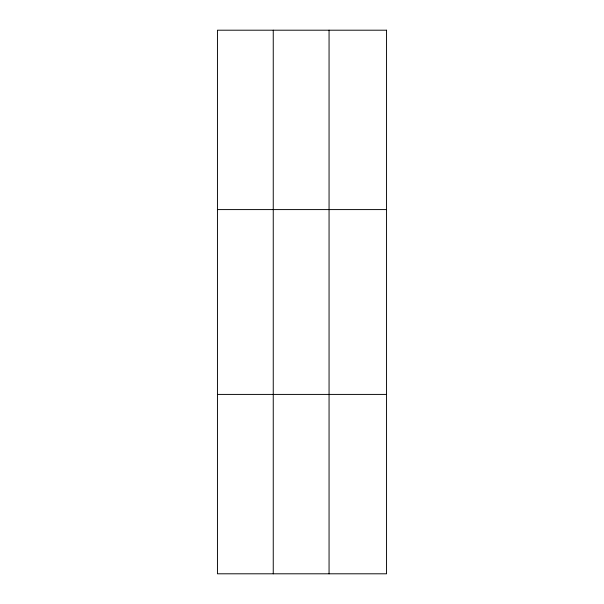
<?xml version="1.0" encoding="UTF-8"?>
<svg xmlns="http://www.w3.org/2000/svg" width="604" height="604" viewBox="0 0 604 604"><rect width="100%" height="100%" fill="white"/><g stroke="black" fill="none" stroke-linecap="round" stroke-linejoin="round"><path stroke-width="0.91" d="M273.25 573.8L273.25 30.2M329.059 573.8L329.059 30.2M217.448 209.588L386.552 209.588M217.448 394.412L386.552 394.412M386.552 30.2L386.552 573.8L217.448 573.8L217.448 30.2L386.552 30.2"/></g></svg>
